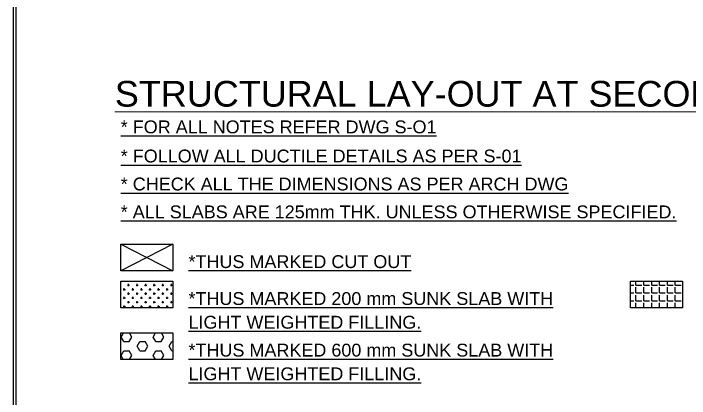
# Model space of a CAD drawing. Header units: millimetres. Extents: x 1911581 to 1943081, y -1641991 to -1597441.
# Drawn here: x 1911581 to 1923394, y -1631155 to -1624421 of the extents above; entities that cross this region are included whole.
import ezdxf
from ezdxf.enums import TextEntityAlignment as Align

# ---------------------------------------------------------------- set-up
doc = ezdxf.new("R2010")
doc.units = ezdxf.units.MM
doc.header["$MEASUREMENT"] = 0
for name, color, linetype in [('Hatch', 8, 'Continuous'), ('R', 1, 'Continuous'), ('S- Text', 7, 'Continuous'), ('S-STRU. CUTOUT', 3, 'Continuous'), ('S-TEXT', 7, 'Continuous'), ('SUNK-HATCH', 8, 'Continuous')]:
    doc.layers.add(name, color=color, linetype=linetype)
doc.styles.add('arial', font='arial.ttf')

msp = doc.modelspace()

# ---------------------------------------------------------------- hatches: boundary and pattern name
at = {"layer": 'Hatch', "linetype": 'Continuous'}
h = msp.add_hatch(dxfattribs=at)
h.set_pattern_fill('CROSS', color=256, scale=300)
h.set_pattern_definition([(0, (1017022.55, -759020.736), (75, 75), [37.5, -112.5]), (90, (1017041.3, -759039.486), (-75, 75), [37.5, -112.5])])
h.paths.add_polyline_path([(1914367.1, -1629105.3), (1914367.1, -1629571.6), (1913454.7, -1629571.6), (1913454.7, -1629105.3)])
at = {"layer": 'SUNK-HATCH', "linetype": 'Continuous'}
h = msp.add_hatch(dxfattribs=at)
h.set_pattern_fill('ANGLE', color=8, scale=500, angle=0.00003)
h.set_pattern_definition([(2.7e-05, (97419.9, -193259.48), (-6.45e-05, 137.5), [100, -37.5]), (90.000027, (97419.9, -193259.48), (-137.5, -6.45e-05), [100, -37.5])])
h.paths.add_polyline_path([(1923274, -1629105.3), (1923274, -1629571.6), (1922361.6, -1629571.6), (1922361.6, -1629105.3)])
h = msp.add_hatch(dxfattribs=at)
h.set_pattern_fill('HEX', color=8, scale=750)
h.set_pattern_definition([(0, (98599.9, -194561.14), (0, 162.379763), [93.75, -187.5]), (120, (98599.9, -194561.14), (-140.625, -81.189882), [93.75, -187.5]), (60, (98693.65, -194561.14), (-140.625, 81.189882), [93.75, -187.5])])
h.paths.add_polyline_path([(1914367.1, -1630007.2), (1914367.1, -1630473.6), (1913454.7, -1630473.6), (1913454.7, -1630007.2)])

# ---------------------------------------------------------------- linework, layer by layer
at = {"lineweight": -3}
for points in [[(1943081, -1641991.4), (1911581, -1641991.4), (1911581, -1597441.4), (1943081, -1597441.4)], [(1911624.5, -1641947.9), (1911624.5, -1597484.9), (1943037.5, -1597484.9), (1943037.5, -1641947.9)]]:
    msp.add_lwpolyline(points, close=True, dxfattribs=at)
at = {"layer": 'R', "color": 1, "linetype": 'Continuous'}
for points in [[(1914367.1, -1628454.4), (1914367.1, -1628920.8), (1913454.7, -1628920.8), (1913454.7, -1628454.4)], [(1914367.1, -1629105.3), (1914367.1, -1629571.6), (1913454.7, -1629571.6), (1913454.7, -1629105.3)], [(1923274, -1629105.3), (1923274, -1629571.6), (1922361.6, -1629571.6), (1922361.6, -1629105.3)], [(1914367.1, -1630007.2), (1914367.1, -1630473.6), (1913454.7, -1630473.6), (1913454.7, -1630007.2)]]:
    msp.add_lwpolyline(points, close=True, dxfattribs=at)
at = {"layer": 'S-STRU. CUTOUT', "ltscale": 0.5}
for p, q in [((1913454.7, -1628454.4), (1914367.1, -1628920.8)), ((1914367.1, -1628454.4), (1913454.7, -1628920.8))]:
    msp.add_line(p, q, dxfattribs=at)

# ---------------------------------------------------------------- texts
at = {"layer": 'S- Text', "color": 1, "lineweight": 0, "style": 'arial'}
msp.add_text('%%USTRUCTURAL LAY-OUT AT SECOND FLOOR LVL.', height=450, dxfattribs=at).set_placement((1913352, -1625825.1), align=Align.MIDDLE_LEFT)
at = {"layer": 'S-TEXT', "style": 'arial'}
for s, p in [('%%U* FOR ALL NOTES REFER DWG S-O1', (1913454.7, -1626516.7)), ('%%U* FOLLOW ALL DUCTILE DETAILS AS PER S-01', (1913454.7, -1627026.4)), ('%%U* CHECK ALL THE DIMENSIONS AS PER ARCH DWG', (1913454.7, -1627515.8)), ('%%U* ALL SLABS ARE 125mm THK. UNLESS OTHERWISE SPECIFIED.', (1913454.7, -1628003.3)), ('%%U*THUS MARKED CUT OUT', (1914638.2, -1628873.6)), ('%%U*THUS MARKED 200 mm SUNK SLAB WITH', (1914638.2, -1629519.2)), ('%%ULIGHT WEIGHTED FILLING.', (1914638.2, -1629933.5)), ('%%U*THUS MARKED 600 mm SUNK SLAB WITH', (1914638.2, -1630421.2)), ('%%ULIGHT WEIGHTED FILLING.', (1914638.2, -1630835.4))]:
    msp.add_text(s, height=225, dxfattribs=at).set_placement(p)

doc.saveas('drawing.dxf')
